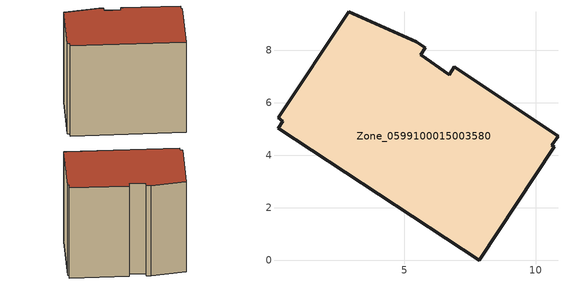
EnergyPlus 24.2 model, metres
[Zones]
Zone_0599100015003580
 floor ground (C_G): 10.71,4.33 7.85,0 0.19,5.04 0.36,5.31 0.18,5.44 2.88,9.48 5.46,8.33 5.79,8.1 5.61,7.83 6.71,7.08 6.89,7.37 10.85,4.72 10.62,4.39 z0.57
 wall outside (C_F): 10.85,4.72 6.89,7.37 6.71,7.08 5.61,7.83 5.79,8.1 5.46,8.33 2.88,9.48 0.18,5.44 0.36,5.31 0.19,5.04 7.85,0 10.71,4.33 10.62,4.39 10.85,4.72 z0.57:8.86
 roof outside (C_R): 0.36,5.31 0.19,5.04 7.85,0 10.71,4.33 10.62,4.39 10.85,4.72 6.89,7.37 6.71,7.08 5.61,7.83 5.79,8.1 5.46,8.33 2.88,9.48 0.18,5.44 z8.86
[BUILDING]
Pand.0599100015003580: North Axis=0; Terrain=City; Loads Convergence Tolerance Value=0.04; Temperature Convergence Tolerance Value=0.4; Solar Distribution=FullExterior; Maximum Number of Warmup Days=25; Minimum Number of Warmup Days=1
[Site:Location]
Rotterdam.The.Hague.AP_ZH_NLD Design_Conditions: Latitude=51.96; Longitude=4.45; Time Zone=1; Elevation=-4.5
[SITE:GROUNDTEMPERATURE:BUILDINGSURFACE]
18, 18, 18, 18, 18, 18, 18, 18, 18, 18, 18, 18
[MATERIAL] Thermal Absorptance=0.9; Solar Absorptance=0.7; Visible Absorptance=0.7
Name | Roughness | Thickness | Conductivity | Density | Specific Heat
G.TC.1975-1991 | MediumSmooth | 0.15 | 0.288461 | 540 | 1210
F.TC.1975-1991 | Rough | 0.3 | 0.230769 | 1920 | 840
R.TC.1975-1991 | MediumRough | 0.2 | 0.153846 | 1500 | 1000
[CONSTRUCTION]
C_G: G.TC.1975-1991
C_F: F.TC.1975-1991
C_R: R.TC.1975-1991
[ZONE]
Zone_0599100015003580: Type=1; Multiplier=1; Ceiling Height=Autocalculate; Volume=Autocalculate; Floor Area=autocalculate; Part of Total Floor Area=Yes
[ZONEINFILTRATION:DESIGNFLOWRATE]
Infil_Zone_0599100015003580: Zone or ZoneList or Space or SpaceList=Zone_0599100015003580; Schedule=AlwaysOn; Design Flow Rate Calculation Method=Flow/Area; Flow Rate per Floor Area=0.003; Constant Term Coefficient=1; Temperature Term Coefficient=0; Velocity Term Coefficient=0; Velocity Squared Term Coefficient=0
[HVACTEMPLATE:ZONE:IDEALLOADSAIRSYSTEM]
Zone_0599100015003580: Maximum Heating Supply Air Temperature=50; Minimum Cooling Supply Air Temperature=13; Maximum Heating Supply Air Humidity Ratio=0.0156; Minimum Cooling Supply Air Humidity Ratio=0.0077; Heating Limit=NoLimit; Cooling Limit=NoLimit; Dehumidification Control Type=ConstantSensibleHeatRatio; Cooling Sensible Heat Ratio=0.7; Dehumidification Setpoint=60; Humidification Control Type=None; Humidification Setpoint=30; Outdoor Air Method=None; Outdoor Air Flow Rate per Person=0.00944; Outdoor Air Flow Rate per Zone Floor Area=0; Outdoor Air Flow Rate per Zone=0; Demand Controlled Ventilation Type=None; Outdoor Air Economizer Type=NoEconomizer; Heat Recovery Type=None; Sensible Heat Recovery Effectiveness=0.7; Latent Heat Recovery Effectiveness=0.65
[ZONECONTROL:THERMOSTAT]
ThermostatControl_Zone_0599100015003580: Zone or ZoneList=Zone_0599100015003580; Control Type Schedule=DualSetpointControlType; Control 1=Thermostat_Zone_0599100015003580; Temperature Difference Between Cutout And Setpoint=0
[THERMOSTATSETPOINT:DUALSETPOINT]
Thermostat_Zone_0599100015003580: Heating Setpoint Temperature Schedule=HeatingSetpoint_Zone_0599100015003580; Cooling Setpoint Temperature Schedule=CoolingSetpoint_Zone_0599100015003580
[SCHEDULE:COMPACT]
HeatingSetpoint_Zone_0599100015003580: Through: 12/31, For: AllDays, Until: 24:00, 21
CoolingSetpoint_Zone_0599100015003580: Through: 12/31, For: AllDays, Until: 24:00, 24
DualSetpointControlType: Through: 12/31, For: AllDays, Until: 24:00, 4
AlwaysOn: Through: 12/31, For: AllDays, Until: 24:00, 1
